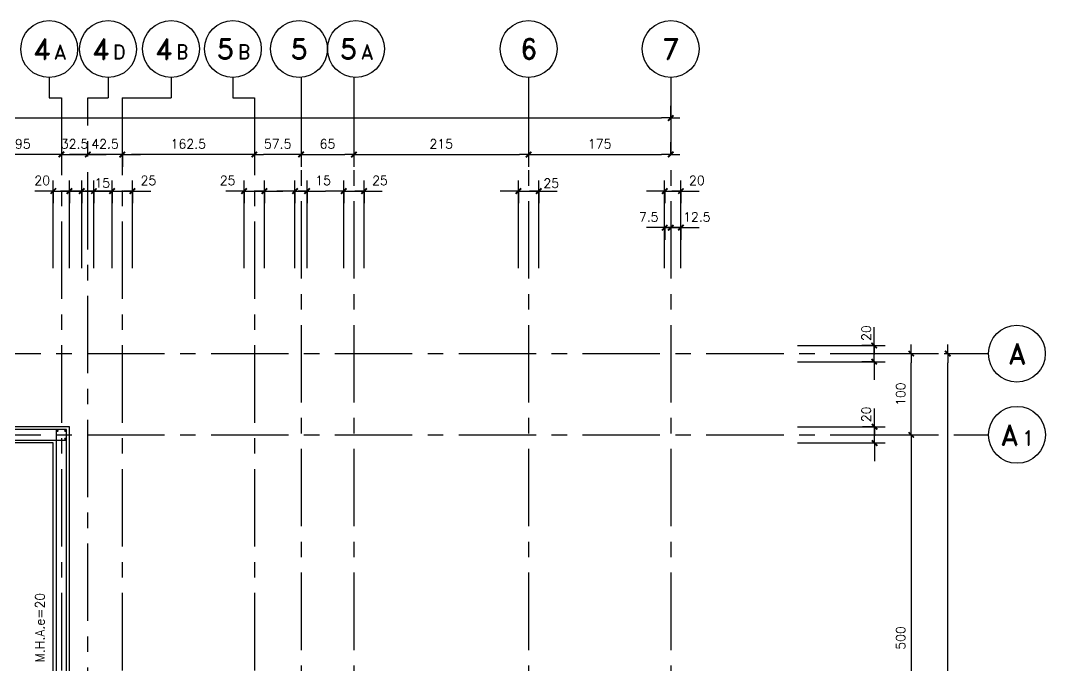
# Model space of a CAD drawing. Header units: millimetres. Extents: x -656862 to -653478, y 91928 to 96737.
# Drawn here: x -654740 to -653478, y 95944 to 96737 of the extents above; entities that cross this region are included whole.
import ezdxf
from ezdxf.enums import TextEntityAlignment as Align

# ---------------------------------------------------------------- set-up
doc = ezdxf.new("R2010")
doc.units = ezdxf.units.MM
doc.header["$LTSCALE"] = 30
doc.linetypes.add('CENTER', pattern=[50.8, 31.75, -6.35, 6.35, -6.35])
for name, color, linetype in [('A-LINEA 015', 6, 'Continuous'), ('COTAS', 5, 'Continuous'), ('Cotas2', 1, 'Continuous'), ('EJES', 1, 'CENTER'), ('MALLA', 1, 'Continuous'), ('MUROS', 5, 'Continuous'), ('TEXTOS1', 9, 'Continuous')]:
    doc.layers.add(name, color=color, linetype=linetype)
doc.styles.add('ROMAND', font='romand')
doc.styles.add('ROMANS', font='romans')
doc.dimstyles.new('ING-50', dxfattribs={"dimscale": 5, "dimtxt": 2.25, "dimasz": 2.25, "dimexe": 3, "dimexo": 0, "dimgap": 1.5, "dimtad": 1, "dimdec": 1, "dimzin": 12, "dimdsep": 46, "dimtxsty": 'ROMANS', "dimblk1": 'TICK1', "dimblk2": 'TICK1', "dimsah": 1, "dimcen": 0.09, "dimclrd": 2, "dimclre": 1, "dimclrt": 3, "dimadec": 1, "dimazin": 3, "dimtfac": 1, "dimtdec": 1, "dimtix": 1, "dimtmove": 2, "dimatfit": 3, "dimfxl": 3, "dimtolj": 1, "dimtzin": 12, "dimarcsym": 0})

# ---------------------------------------------------------------- blocks, each defined once
blk = doc.blocks.new('EJE-1')
at = {"color": 3, "linetype": 'Continuous'}
blk.add_circle((0, 0), 35, dxfattribs=at)
at = {"color": 5, "linetype": 'Continuous', "style": 'ROMAND'}
blk.add_attdef('0', text='', height=25, dxfattribs=at).set_placement((0.2, 0), align=Align.MIDDLE)
blk = doc.blocks.new('eje-3')
at = {"color": 3, "linetype": 'Continuous'}
blk.add_circle((0, 0), 35, dxfattribs=at)
at = {"color": 5, "linetype": 'Continuous', "style": 'ROMAND'}
for height, p in [(25, (-9.2, 0)), (18, (13.7, -3.6))]:
    blk.add_attdef('0', text='', height=height, dxfattribs=at).set_placement(p, align=Align.MIDDLE)
blk = doc.blocks.new('TICK1')
at = {"color": 2}
for points in [[(0, 0), (-1, 0)], [(0, 0), (1, 0)]]:
    blk.add_lwpolyline(points, dxfattribs=at)
at = {"color": 2, "const_width": 0.2}
blk.add_lwpolyline([(-0.3, -0.3), (0.3, 0.3)], dxfattribs=at)
blk = doc.blocks.new('*D6')
at = {"layer": 'COTAS', "color": 2, "lineweight": -2}
for p, q in [((-654711, 96527.5), (-654722.2, 96527.5)), ((-654699.7, 96527.5), (-654679.7, 96527.5)), ((-654668.5, 96527.5), (-654657.2, 96527.5))]:
    blk.add_line(p, q, dxfattribs=at)
at = {"layer": 'COTAS', "color": 1, "lineweight": -2}
for p, q in [((-654699.7, 96527.5), (-654699.7, 96512.5)), ((-654679.7, 96527.5), (-654679.7, 96512.5))]:
    blk.add_line(p, q, dxfattribs=at)
at = {"layer": 'Defpoints', "color": 0}
for p in [(-654699.7, 96527.5), (-654679.7, 96527.5), (-654679.7, 96527.5)]:
    blk.add_point(p, dxfattribs=at)
at = {"layer": 'COTAS', "color": 2, "lineweight": -2, "xscale": 11.25, "yscale": 11.25, "zscale": 11.25}
blk.add_blockref('TICK1', (-654699.7, 96527.5), dxfattribs=at)
at = {"layer": 'COTAS', "color": 2, "lineweight": -2, "xscale": 11.25, "yscale": 11.25, "zscale": 11.25, "rotation": 180}
blk.add_blockref('TICK1', (-654679.7, 96527.5), dxfattribs=at)
at = {"layer": 'COTAS', "color": 3, "insert": (-654713.3, 96540.6), "char_height": 11.25, "attachment_point": 5, "style": 'ROMANS'}
blk.add_mtext('\\A1;20', dxfattribs=at)
blk = doc.blocks.new('*D7')
at = {"layer": 'COTAS', "color": 2, "lineweight": -2}
for p, q in [((-654638.5, 96527.5), (-654649.7, 96527.5)), ((-654627.2, 96527.5), (-654602.2, 96527.5)), ((-654591, 96527.5), (-654579.7, 96527.5))]:
    blk.add_line(p, q, dxfattribs=at)
at = {"layer": 'COTAS', "color": 1, "lineweight": -2}
for p, q in [((-654627.2, 96527.5), (-654627.2, 96512.5)), ((-654602.2, 96527.5), (-654602.2, 96512.5))]:
    blk.add_line(p, q, dxfattribs=at)
at = {"layer": 'Defpoints', "color": 0}
for p in [(-654627.2, 96527.5), (-654602.2, 96527.5), (-654602.2, 96527.5)]:
    blk.add_point(p, dxfattribs=at)
at = {"layer": 'COTAS', "color": 2, "lineweight": -2, "xscale": 11.25, "yscale": 11.25, "zscale": 11.25}
blk.add_blockref('TICK1', (-654627.2, 96527.5), dxfattribs=at)
at = {"layer": 'COTAS', "color": 2, "lineweight": -2, "xscale": 11.25, "yscale": 11.25, "zscale": 11.25, "rotation": 180}
blk.add_blockref('TICK1', (-654602.2, 96527.5), dxfattribs=at)
at = {"layer": 'COTAS', "color": 3, "insert": (-654582.6, 96540.6), "char_height": 11.25, "attachment_point": 5, "style": 'ROMANS'}
blk.add_mtext('\\A1;25', dxfattribs=at)
blk = doc.blocks.new('*D8')
at = {"layer": 'COTAS', "color": 2, "lineweight": -2}
for p, q in [((-654413.5, 96527.5), (-654424.7, 96527.5)), ((-654402.2, 96527.5), (-654387.2, 96527.5)), ((-654376, 96527.5), (-654364.7, 96527.5))]:
    blk.add_line(p, q, dxfattribs=at)
at = {"layer": 'COTAS', "color": 1, "lineweight": -2}
for p, q in [((-654402.2, 96527.5), (-654402.2, 96512.5)), ((-654387.2, 96527.5), (-654387.2, 96512.5))]:
    blk.add_line(p, q, dxfattribs=at)
at = {"layer": 'Defpoints', "color": 0}
for p in [(-654402.2, 96527.5), (-654387.2, 96527.5), (-654387.2, 96527.5)]:
    blk.add_point(p, dxfattribs=at)
at = {"layer": 'COTAS', "color": 2, "lineweight": -2, "xscale": 11.25, "yscale": 11.25, "zscale": 11.25}
blk.add_blockref('TICK1', (-654402.2, 96527.5), dxfattribs=at)
at = {"layer": 'COTAS', "color": 2, "lineweight": -2, "xscale": 11.25, "yscale": 11.25, "zscale": 11.25, "rotation": 180}
blk.add_blockref('TICK1', (-654387.2, 96527.5), dxfattribs=at)
at = {"layer": 'COTAS', "color": 3, "insert": (-654367.6, 96540.6), "char_height": 11.25, "attachment_point": 5, "style": 'ROMANS'}
blk.add_mtext('\\A1;15', dxfattribs=at)
blk = doc.blocks.new('*D9')
at = {"layer": 'COTAS', "color": 2, "lineweight": -2}
for p, q in [((-654353.5, 96527.5), (-654364.7, 96527.5)), ((-654342.2, 96527.5), (-654317.2, 96527.5)), ((-654306, 96527.5), (-654294.7, 96527.5))]:
    blk.add_line(p, q, dxfattribs=at)
at = {"layer": 'COTAS', "color": 1, "lineweight": -2}
for p, q in [((-654342.2, 96527.5), (-654342.2, 96512.5)), ((-654317.2, 96527.5), (-654317.2, 96512.5))]:
    blk.add_line(p, q, dxfattribs=at)
at = {"layer": 'Defpoints', "color": 0}
for p in [(-654342.2, 96527.5), (-654317.2, 96527.5), (-654317.2, 96527.5)]:
    blk.add_point(p, dxfattribs=at)
at = {"layer": 'COTAS', "color": 2, "lineweight": -2, "xscale": 11.25, "yscale": 11.25, "zscale": 11.25}
blk.add_blockref('TICK1', (-654342.2, 96527.5), dxfattribs=at)
at = {"layer": 'COTAS', "color": 2, "lineweight": -2, "xscale": 11.25, "yscale": 11.25, "zscale": 11.25, "rotation": 180}
blk.add_blockref('TICK1', (-654317.2, 96527.5), dxfattribs=at)
at = {"layer": 'COTAS', "color": 3, "insert": (-654297.6, 96540.6), "char_height": 11.25, "attachment_point": 5, "style": 'ROMANS'}
blk.add_mtext('\\A1;25', dxfattribs=at)
blk = doc.blocks.new('*D10')
at = {"layer": 'COTAS', "color": 2, "lineweight": -2}
for p, q in [((-653958.5, 96527.5), (-653969.7, 96527.5)), ((-653947.2, 96527.5), (-653927.2, 96527.5)), ((-653916, 96527.5), (-653904.7, 96527.5))]:
    blk.add_line(p, q, dxfattribs=at)
at = {"layer": 'COTAS', "color": 1, "lineweight": -2}
for p, q in [((-653947.2, 96527.5), (-653947.2, 96512.5)), ((-653927.2, 96527.5), (-653927.2, 96512.5))]:
    blk.add_line(p, q, dxfattribs=at)
at = {"layer": 'Defpoints', "color": 0}
for p in [(-653947.2, 96527.5), (-653927.2, 96527.5), (-653927.2, 96527.5)]:
    blk.add_point(p, dxfattribs=at)
at = {"layer": 'COTAS', "color": 2, "lineweight": -2, "xscale": 11.25, "yscale": 11.25, "zscale": 11.25}
blk.add_blockref('TICK1', (-653947.2, 96527.5), dxfattribs=at)
at = {"layer": 'COTAS', "color": 2, "lineweight": -2, "xscale": 11.25, "yscale": 11.25, "zscale": 11.25, "rotation": 180}
blk.add_blockref('TICK1', (-653927.2, 96527.5), dxfattribs=at)
at = {"layer": 'COTAS', "color": 3, "insert": (-653907.6, 96540.6), "char_height": 11.25, "attachment_point": 5, "style": 'ROMANS'}
blk.add_mtext('\\A1;20', dxfattribs=at)
blk = doc.blocks.new('*D14')
at = {"layer": 'COTAS', "color": 1, "lineweight": -2}
for p, q in [((-654784.7, 96572.5), (-654784.7, 96587.5)), ((-654689.7, 96572.5), (-654689.7, 96557.5))]:
    blk.add_line(p, q, dxfattribs=at)
at = {"layer": 'COTAS', "color": 2, "lineweight": -2}
blk.add_line((-654701, 96572.5), (-654773.5, 96572.5), dxfattribs=at)
at = {"layer": 'Defpoints', "color": 0}
for p in [(-654784.7, 96572.5), (-654784.7, 96572.5), (-654689.7, 96572.5)]:
    blk.add_point(p, dxfattribs=at)
at = {"layer": 'COTAS', "color": 2, "lineweight": -2, "xscale": 11.25, "yscale": 11.25, "zscale": 11.25, "rotation": 180}
blk.add_blockref('TICK1', (-654784.7, 96572.5), dxfattribs=at)
at = {"layer": 'COTAS', "color": 2, "lineweight": -2, "xscale": 11.25, "yscale": 11.25, "zscale": 11.25}
blk.add_blockref('TICK1', (-654689.7, 96572.5), dxfattribs=at)
at = {"layer": 'COTAS', "color": 3, "insert": (-654737.2, 96585.6), "char_height": 11.25, "attachment_point": 5, "style": 'ROMANS'}
blk.add_mtext('\\A1;95', dxfattribs=at)
blk = doc.blocks.new('*D15')
at = {"layer": 'COTAS', "color": 1, "lineweight": -2}
for p, q in [((-654657.2, 96572.5), (-654657.2, 96587.5)), ((-654689.7, 96572.5), (-654689.7, 96557.5))]:
    blk.add_line(p, q, dxfattribs=at)
at = {"layer": 'COTAS', "color": 2, "lineweight": -2}
for p, q in [((-654701, 96572.5), (-654712.2, 96572.5)), ((-654689.7, 96572.5), (-654657.2, 96572.5)), ((-654646, 96572.5), (-654634.7, 96572.5))]:
    blk.add_line(p, q, dxfattribs=at)
at = {"layer": 'Defpoints', "color": 0}
for p in [(-654689.7, 96572.5), (-654657.2, 96572.5), (-654657.2, 96572.5)]:
    blk.add_point(p, dxfattribs=at)
at = {"layer": 'COTAS', "color": 2, "lineweight": -2, "xscale": 11.25, "yscale": 11.25, "zscale": 11.25}
blk.add_blockref('TICK1', (-654689.7, 96572.5), dxfattribs=at)
at = {"layer": 'COTAS', "color": 2, "lineweight": -2, "xscale": 11.25, "yscale": 11.25, "zscale": 11.25, "rotation": 180}
blk.add_blockref('TICK1', (-654657.2, 96572.5), dxfattribs=at)
at = {"layer": 'COTAS', "color": 3, "insert": (-654673.5, 96585.6), "char_height": 11.25, "attachment_point": 5, "style": 'ROMANS'}
blk.add_mtext('\\A1;32.5', dxfattribs=at)
blk = doc.blocks.new('*D16')
at = {"layer": 'COTAS', "color": 1, "lineweight": -2}
for p, q in [((-654452.2, 96572.5), (-654452.2, 96557.5)), ((-654394.7, 96572.5), (-654394.7, 96557.5))]:
    blk.add_line(p, q, dxfattribs=at)
at = {"layer": 'COTAS', "color": 2, "lineweight": -2}
blk.add_line((-654406, 96572.5), (-654441, 96572.5), dxfattribs=at)
at = {"layer": 'Defpoints', "color": 0}
for p in [(-654452.2, 96572.5), (-654452.2, 96572.5), (-654394.7, 96572.5)]:
    blk.add_point(p, dxfattribs=at)
at = {"layer": 'COTAS', "color": 2, "lineweight": -2, "xscale": 11.25, "yscale": 11.25, "zscale": 11.25, "rotation": 180}
blk.add_blockref('TICK1', (-654452.2, 96572.5), dxfattribs=at)
at = {"layer": 'COTAS', "color": 2, "lineweight": -2, "xscale": 11.25, "yscale": 11.25, "zscale": 11.25}
blk.add_blockref('TICK1', (-654394.7, 96572.5), dxfattribs=at)
at = {"layer": 'COTAS', "color": 3, "insert": (-654423.5, 96585.6), "char_height": 11.25, "attachment_point": 5, "style": 'ROMANS'}
blk.add_mtext('\\A1;57.5', dxfattribs=at)
blk = doc.blocks.new('*D17')
at = {"layer": 'COTAS', "color": 1, "lineweight": -2}
for p, q in [((-654394.7, 96572.5), (-654394.7, 96557.5)), ((-654329.7, 96572.5), (-654329.7, 96557.5))]:
    blk.add_line(p, q, dxfattribs=at)
at = {"layer": 'COTAS', "color": 2, "lineweight": -2}
blk.add_line((-654383.5, 96572.5), (-654341, 96572.5), dxfattribs=at)
at = {"layer": 'Defpoints', "color": 0}
for p in [(-654394.7, 96572.5), (-654329.7, 96572.5), (-654329.7, 96572.5)]:
    blk.add_point(p, dxfattribs=at)
at = {"layer": 'COTAS', "color": 2, "lineweight": -2, "xscale": 11.25, "yscale": 11.25, "zscale": 11.25, "rotation": 180}
blk.add_blockref('TICK1', (-654394.7, 96572.5), dxfattribs=at)
at = {"layer": 'COTAS', "color": 2, "lineweight": -2, "xscale": 11.25, "yscale": 11.25, "zscale": 11.25}
blk.add_blockref('TICK1', (-654329.7, 96572.5), dxfattribs=at)
at = {"layer": 'COTAS', "color": 3, "insert": (-654362.2, 96585.6), "char_height": 11.25, "attachment_point": 5, "style": 'ROMANS'}
blk.add_mtext('\\A1;65', dxfattribs=at)
blk = doc.blocks.new('*D18')
at = {"layer": 'COTAS', "color": 1, "lineweight": -2}
for p, q in [((-653939.7, 96572.5), (-653939.7, 96587.5)), ((-654114.7, 96572.5), (-654114.7, 96557.5))]:
    blk.add_line(p, q, dxfattribs=at)
at = {"layer": 'COTAS', "color": 2, "lineweight": -2}
blk.add_line((-654103.5, 96572.5), (-653951, 96572.5), dxfattribs=at)
at = {"layer": 'Defpoints', "color": 0}
for p in [(-654114.7, 96572.5), (-653939.7, 96572.5), (-653939.7, 96572.5)]:
    blk.add_point(p, dxfattribs=at)
at = {"layer": 'COTAS', "color": 2, "lineweight": -2, "xscale": 11.25, "yscale": 11.25, "zscale": 11.25, "rotation": 180}
blk.add_blockref('TICK1', (-654114.7, 96572.5), dxfattribs=at)
at = {"layer": 'COTAS', "color": 2, "lineweight": -2, "xscale": 11.25, "yscale": 11.25, "zscale": 11.25}
blk.add_blockref('TICK1', (-653939.7, 96572.5), dxfattribs=at)
at = {"layer": 'COTAS', "color": 3, "insert": (-654027.2, 96585.6), "char_height": 11.25, "attachment_point": 5, "style": 'ROMANS'}
blk.add_mtext('\\A1;175', dxfattribs=at)
blk = doc.blocks.new('*D20')
at = {"layer": 'COTAS', "color": 1, "lineweight": -2}
for p, q in [((-653939.7, 96617.5), (-653939.7, 96632.5)), ((-656199.7, 96617.5), (-656199.7, 96602.5))]:
    blk.add_line(p, q, dxfattribs=at)
at = {"layer": 'COTAS', "color": 2, "lineweight": -2}
blk.add_line((-656188.5, 96617.5), (-653951, 96617.5), dxfattribs=at)
at = {"layer": 'Defpoints', "color": 0}
for p in [(-656199.7, 96617.5), (-653939.7, 96617.5), (-653939.7, 96617.5)]:
    blk.add_point(p, dxfattribs=at)
at = {"layer": 'COTAS', "color": 2, "lineweight": -2, "xscale": 11.25, "yscale": 11.25, "zscale": 11.25, "rotation": 180}
blk.add_blockref('TICK1', (-656199.7, 96617.5), dxfattribs=at)
at = {"layer": 'COTAS', "color": 2, "lineweight": -2, "xscale": 11.25, "yscale": 11.25, "zscale": 11.25}
blk.add_blockref('TICK1', (-653939.7, 96617.5), dxfattribs=at)
at = {"layer": 'COTAS', "color": 3, "insert": (-655069.7, 96630.6), "char_height": 11.25, "attachment_point": 5, "style": 'ROMANS'}
blk.add_mtext('\\A1;2260', dxfattribs=at)
blk = doc.blocks.new('*D22')
at = {"layer": 'COTAS', "color": 2, "lineweight": -2}
for p, q in [((-653688.9, 96248.7), (-653688.9, 96259.9)), ((-653688.9, 96217.4), (-653688.9, 96237.4)), ((-653688.9, 96206.2), (-653688.9, 96194.9))]:
    blk.add_line(p, q, dxfattribs=at)
at = {"layer": 'COTAS', "color": 1, "lineweight": -2}
for p, q in [((-653688.7, 96237.4), (-653703.9, 96237.4)), ((-653688.9, 96217.4), (-653703.9, 96217.4))]:
    blk.add_line(p, q, dxfattribs=at)
at = {"layer": 'Defpoints', "color": 0}
for p in [(-653688.9, 96237.4), (-653688.7, 96237.4), (-653688.9, 96217.4)]:
    blk.add_point(p, dxfattribs=at)
at = {"layer": 'COTAS', "color": 2, "lineweight": -2, "xscale": 11.25, "yscale": 11.25, "zscale": 11.25}
for p, rotation in [((-653688.9, 96237.4), 270), ((-653688.9, 96217.4), 90)]:
    blk.add_blockref('TICK1', p, dxfattribs=dict(at, rotation=rotation))
at = {"layer": 'COTAS', "color": 3, "insert": (-653699.2, 96252.7), "char_height": 11.25, "attachment_point": 5, "rotation": 90, "style": 'ROMANS'}
blk.add_mtext('\\A1;20', dxfattribs=at)
blk = doc.blocks.new('*D23')
at = {"layer": 'COTAS', "color": 2, "lineweight": -2}
for p, q in [((-653689.4, 96348.7), (-653689.4, 96360)), ((-653689.4, 96317.5), (-653689.4, 96337.5)), ((-653689.4, 96306.2), (-653689.4, 96295))]:
    blk.add_line(p, q, dxfattribs=at)
at = {"layer": 'COTAS', "color": 1, "lineweight": -2}
for p, q in [((-653688.7, 96337.5), (-653704.4, 96337.5)), ((-653689.4, 96317.5), (-653704.4, 96317.5))]:
    blk.add_line(p, q, dxfattribs=at)
at = {"layer": 'Defpoints', "color": 0}
for p in [(-653689.4, 96337.5), (-653688.7, 96337.5), (-653689.4, 96317.5)]:
    blk.add_point(p, dxfattribs=at)
at = {"layer": 'COTAS', "color": 2, "lineweight": -2, "xscale": 11.25, "yscale": 11.25, "zscale": 11.25}
for p, rotation in [((-653689.4, 96337.5), 270), ((-653689.4, 96317.5), 90)]:
    blk.add_blockref('TICK1', p, dxfattribs=dict(at, rotation=rotation))
at = {"layer": 'COTAS', "color": 3, "insert": (-653699.2, 96352.7), "char_height": 11.25, "attachment_point": 5, "rotation": 90, "style": 'ROMANS'}
blk.add_mtext('\\A1;20', dxfattribs=at)
blk = doc.blocks.new('*D24')
at = {"layer": 'COTAS', "color": 1, "lineweight": -2}
for p, q in [((-653648.2, 96327.5), (-653628.7, 96327.5)), ((-653648.2, 96227.4), (-653628.7, 96227.4))]:
    blk.add_line(p, q, dxfattribs=at)
at = {"layer": 'COTAS', "color": 2, "lineweight": -2}
blk.add_line((-653643.7, 96238.7), (-653643.7, 96316.2), dxfattribs=at)
at = {"layer": 'Defpoints', "color": 0}
for p in [(-653648.2, 96327.5), (-653643.7, 96327.5), (-653648.2, 96227.4)]:
    blk.add_point(p, dxfattribs=at)
at = {"layer": 'COTAS', "color": 2, "lineweight": -2, "xscale": 11.25, "yscale": 11.25, "zscale": 11.25}
for p, rotation in [((-653643.7, 96327.5), 90), ((-653643.7, 96227.4), 270)]:
    blk.add_blockref('TICK1', p, dxfattribs=dict(at, rotation=rotation))
at = {"layer": 'COTAS', "color": 3, "insert": (-653656.8, 96277.5), "char_height": 11.25, "attachment_point": 5, "rotation": 90, "style": 'ROMANS'}
blk.add_mtext('\\A1;100', dxfattribs=at)
blk = doc.blocks.new('*D25')
at = {"layer": 'COTAS', "color": 1, "lineweight": -2}
for p, q in [((-653648.2, 96227.4), (-653628.7, 96227.4)), ((-653648.2, 95727.5), (-653628.7, 95727.5))]:
    blk.add_line(p, q, dxfattribs=at)
at = {"layer": 'COTAS', "color": 2, "lineweight": -2}
blk.add_line((-653643.7, 96216.2), (-653643.7, 95738.7), dxfattribs=at)
at = {"layer": 'Defpoints', "color": 0}
for p in [(-653648.2, 96227.4), (-653648.2, 95727.5), (-653643.7, 95727.5)]:
    blk.add_point(p, dxfattribs=at)
at = {"layer": 'COTAS', "color": 2, "lineweight": -2, "xscale": 11.25, "yscale": 11.25, "zscale": 11.25}
for p, rotation in [((-653643.7, 96227.4), 90), ((-653643.7, 95727.5), 270)]:
    blk.add_blockref('TICK1', p, dxfattribs=dict(at, rotation=rotation))
at = {"layer": 'COTAS', "color": 3, "insert": (-653656.8, 95977.5), "char_height": 11.25, "attachment_point": 5, "rotation": 90, "style": 'ROMANS'}
blk.add_mtext('\\A1;500', dxfattribs=at)
blk = doc.blocks.new('*D34')
at = {"layer": 'COTAS', "color": 1, "lineweight": -2}
for p, q in [((-653603.2, 96327.5), (-653583.7, 96327.5)), ((-653603.2, 93347.5), (-653583.7, 93347.5))]:
    blk.add_line(p, q, dxfattribs=at)
at = {"layer": 'COTAS', "color": 2, "lineweight": -2}
blk.add_line((-653598.7, 93358.7), (-653598.7, 96316.2), dxfattribs=at)
at = {"layer": 'Defpoints', "color": 0}
for p in [(-653603.2, 96327.5), (-653598.7, 96327.5), (-653603.2, 93347.5)]:
    blk.add_point(p, dxfattribs=at)
at = {"layer": 'COTAS', "color": 2, "lineweight": -2, "xscale": 11.25, "yscale": 11.25, "zscale": 11.25}
for p, rotation in [((-653598.7, 96327.5), 90), ((-653598.7, 93347.5), 270)]:
    blk.add_blockref('TICK1', p, dxfattribs=dict(at, rotation=rotation))
at = {"layer": 'COTAS', "color": 3, "insert": (-653611.8, 94837.5), "char_height": 11.25, "attachment_point": 5, "rotation": 90, "style": 'ROMANS'}
blk.add_mtext('\\A1;2980', dxfattribs=at)
blk = doc.blocks.new('*D128')
at = {"layer": 'COTAS', "color": 1, "lineweight": -2}
for p, q in [((-654329.7, 96572.5), (-654329.7, 96557.5)), ((-654114.7, 96572.5), (-654114.7, 96557.5))]:
    blk.add_line(p, q, dxfattribs=at)
at = {"layer": 'COTAS', "color": 2, "lineweight": -2}
blk.add_line((-654318.5, 96572.5), (-654126, 96572.5), dxfattribs=at)
at = {"layer": 'Defpoints', "color": 0}
for p in [(-654329.7, 96572.5), (-654114.7, 96572.5), (-654114.7, 96572.5)]:
    blk.add_point(p, dxfattribs=at)
at = {"layer": 'COTAS', "color": 2, "lineweight": -2, "xscale": 11.25, "yscale": 11.25, "zscale": 11.25, "rotation": 180}
blk.add_blockref('TICK1', (-654329.7, 96572.5), dxfattribs=at)
at = {"layer": 'COTAS', "color": 2, "lineweight": -2, "xscale": 11.25, "yscale": 11.25, "zscale": 11.25}
blk.add_blockref('TICK1', (-654114.7, 96572.5), dxfattribs=at)
at = {"layer": 'COTAS', "color": 3, "insert": (-654222.2, 96585.6), "char_height": 11.25, "attachment_point": 5, "style": 'ROMANS'}
blk.add_mtext('\\A1;215', dxfattribs=at)
blk = doc.blocks.new('*D129')
at = {"layer": 'COTAS', "color": 2, "lineweight": -2}
for p, q in [((-654138.5, 96527.5), (-654149.7, 96527.5)), ((-654127.2, 96527.5), (-654102.2, 96527.5)), ((-654091, 96527.5), (-654079.7, 96527.5))]:
    blk.add_line(p, q, dxfattribs=at)
at = {"layer": 'COTAS', "color": 1, "lineweight": -2}
for p, q in [((-654127.2, 96527.5), (-654127.2, 96512.5)), ((-654102.2, 96527.5), (-654102.2, 96512.5))]:
    blk.add_line(p, q, dxfattribs=at)
at = {"layer": 'Defpoints', "color": 0}
for p in [(-654127.2, 96527.5), (-654102.2, 96527.5), (-654102.2, 96527.5)]:
    blk.add_point(p, dxfattribs=at)
at = {"layer": 'COTAS', "color": 2, "lineweight": -2, "xscale": 11.25, "yscale": 11.25, "zscale": 11.25}
blk.add_blockref('TICK1', (-654127.2, 96527.5), dxfattribs=at)
at = {"layer": 'COTAS', "color": 2, "lineweight": -2, "xscale": 11.25, "yscale": 11.25, "zscale": 11.25, "rotation": 180}
blk.add_blockref('TICK1', (-654102.2, 96527.5), dxfattribs=at)
at = {"layer": 'COTAS', "color": 3, "insert": (-654086.8, 96537.2), "char_height": 11.25, "attachment_point": 5, "style": 'ROMANS'}
blk.add_mtext('\\A1;25', dxfattribs=at)
blk = doc.blocks.new('*D132')
at = {"layer": 'COTAS', "color": 2, "lineweight": -2}
for p, q in [((-654476, 96527.5), (-654487.2, 96527.5)), ((-654464.7, 96527.5), (-654439.7, 96527.5)), ((-654428.5, 96527.5), (-654417.2, 96527.5))]:
    blk.add_line(p, q, dxfattribs=at)
at = {"layer": 'COTAS', "color": 1, "lineweight": -2}
for p, q in [((-654464.7, 96527.5), (-654464.7, 96512.5)), ((-654439.7, 96527.5), (-654439.7, 96512.5))]:
    blk.add_line(p, q, dxfattribs=at)
at = {"layer": 'Defpoints', "color": 0}
for p in [(-654464.7, 96527.5), (-654439.7, 96527.5), (-654439.7, 96527.5)]:
    blk.add_point(p, dxfattribs=at)
at = {"layer": 'COTAS', "color": 2, "lineweight": -2, "xscale": 11.25, "yscale": 11.25, "zscale": 11.25}
blk.add_blockref('TICK1', (-654464.7, 96527.5), dxfattribs=at)
at = {"layer": 'COTAS', "color": 2, "lineweight": -2, "xscale": 11.25, "yscale": 11.25, "zscale": 11.25, "rotation": 180}
blk.add_blockref('TICK1', (-654439.7, 96527.5), dxfattribs=at)
at = {"layer": 'COTAS', "color": 3, "insert": (-654485.1, 96540.6), "char_height": 11.25, "attachment_point": 5, "style": 'ROMANS'}
blk.add_mtext('\\A1;25', dxfattribs=at)
blk = doc.blocks.new('*D133')
at = {"layer": 'COTAS', "color": 1, "lineweight": -2}
for p, q in [((-654614.7, 96572.5), (-654614.7, 96557.5)), ((-654452.2, 96572.5), (-654452.2, 96557.5))]:
    blk.add_line(p, q, dxfattribs=at)
at = {"layer": 'COTAS', "color": 2, "lineweight": -2}
blk.add_line((-654463.5, 96572.5), (-654603.5, 96572.5), dxfattribs=at)
at = {"layer": 'Defpoints', "color": 0}
for p in [(-654614.7, 96572.5), (-654614.7, 96572.5), (-654452.2, 96572.5)]:
    blk.add_point(p, dxfattribs=at)
at = {"layer": 'COTAS', "color": 2, "lineweight": -2, "xscale": 11.25, "yscale": 11.25, "zscale": 11.25, "rotation": 180}
blk.add_blockref('TICK1', (-654614.7, 96572.5), dxfattribs=at)
at = {"layer": 'COTAS', "color": 2, "lineweight": -2, "xscale": 11.25, "yscale": 11.25, "zscale": 11.25}
blk.add_blockref('TICK1', (-654452.2, 96572.5), dxfattribs=at)
at = {"layer": 'COTAS', "color": 3, "insert": (-654533.5, 96585.6), "char_height": 11.25, "attachment_point": 5, "style": 'ROMANS'}
blk.add_mtext('\\A1;162.5', dxfattribs=at)
blk = doc.blocks.new('*D168')
at = {"layer": 'COTAS', "color": 1, "lineweight": -2}
for p, q in [((-654657.2, 96572.5), (-654657.2, 96587.5)), ((-654614.7, 96572.5), (-654614.7, 96557.5))]:
    blk.add_line(p, q, dxfattribs=at)
at = {"layer": 'COTAS', "color": 2, "lineweight": -2}
for p, q in [((-654668.5, 96572.5), (-654679.7, 96572.5)), ((-654614.7, 96572.5), (-654657.2, 96572.5)), ((-654603.5, 96572.5), (-654592.2, 96572.5))]:
    blk.add_line(p, q, dxfattribs=at)
at = {"layer": 'Defpoints', "color": 0}
for p in [(-654657.2, 96572.5), (-654657.2, 96572.5), (-654614.7, 96572.5)]:
    blk.add_point(p, dxfattribs=at)
at = {"layer": 'COTAS', "color": 2, "lineweight": -2, "xscale": 11.25, "yscale": 11.25, "zscale": 11.25}
blk.add_blockref('TICK1', (-654657.2, 96572.5), dxfattribs=at)
at = {"layer": 'COTAS', "color": 2, "lineweight": -2, "xscale": 11.25, "yscale": 11.25, "zscale": 11.25, "rotation": 180}
blk.add_blockref('TICK1', (-654614.7, 96572.5), dxfattribs=at)
at = {"layer": 'COTAS', "color": 3, "insert": (-654636, 96585.6), "char_height": 11.25, "attachment_point": 5, "style": 'ROMANS'}
blk.add_mtext('\\A1;42.5', dxfattribs=at)
blk = doc.blocks.new('*D169')
at = {"layer": 'COTAS', "color": 2, "lineweight": -2}
for p, q in [((-654676, 96527.5), (-654687.2, 96527.5)), ((-654664.7, 96527.5), (-654649.7, 96527.5)), ((-654638.5, 96527.5), (-654627.2, 96527.5))]:
    blk.add_line(p, q, dxfattribs=at)
at = {"layer": 'COTAS', "color": 1, "lineweight": -2}
for p, q in [((-654664.7, 96527.5), (-654664.7, 96512.5)), ((-654649.7, 96527.5), (-654649.7, 96512.5))]:
    blk.add_line(p, q, dxfattribs=at)
at = {"layer": 'Defpoints', "color": 0}
for p in [(-654664.7, 96527.5), (-654649.7, 96527.5), (-654649.7, 96527.5)]:
    blk.add_point(p, dxfattribs=at)
at = {"layer": 'COTAS', "color": 2, "lineweight": -2, "xscale": 11.25, "yscale": 11.25, "zscale": 11.25}
blk.add_blockref('TICK1', (-654664.7, 96527.5), dxfattribs=at)
at = {"layer": 'COTAS', "color": 2, "lineweight": -2, "xscale": 11.25, "yscale": 11.25, "zscale": 11.25, "rotation": 180}
blk.add_blockref('TICK1', (-654649.7, 96527.5), dxfattribs=at)
at = {"layer": 'COTAS', "color": 3, "insert": (-654639.3, 96537.4), "char_height": 11.25, "attachment_point": 5, "style": 'ROMANS'}
blk.add_mtext('\\A1;15', dxfattribs=at)
blk = doc.blocks.new('*D232')
at = {"layer": 'COTAS', "color": 2, "lineweight": -2}
for p, q in [((-653951, 96482.5), (-653962.2, 96482.5)), ((-653939.7, 96482.5), (-653927.2, 96482.5)), ((-653916, 96482.5), (-653904.7, 96482.5))]:
    blk.add_line(p, q, dxfattribs=at)
at = {"layer": 'COTAS', "color": 1, "lineweight": -2}
for p, q in [((-653939.7, 96482.5), (-653939.7, 96467.5)), ((-653927.2, 96482.5), (-653927.2, 96467.5))]:
    blk.add_line(p, q, dxfattribs=at)
at = {"layer": 'Defpoints', "color": 0}
for p in [(-653939.7, 96482.5), (-653927.2, 96482.5), (-653927.2, 96482.5)]:
    blk.add_point(p, dxfattribs=at)
at = {"layer": 'COTAS', "color": 2, "lineweight": -2, "xscale": 11.25, "yscale": 11.25, "zscale": 11.25}
blk.add_blockref('TICK1', (-653939.7, 96482.5), dxfattribs=at)
at = {"layer": 'COTAS', "color": 2, "lineweight": -2, "xscale": 11.25, "yscale": 11.25, "zscale": 11.25, "rotation": 180}
blk.add_blockref('TICK1', (-653927.2, 96482.5), dxfattribs=at)
at = {"layer": 'COTAS', "color": 3, "insert": (-653907.6, 96495.6), "char_height": 11.25, "attachment_point": 5, "style": 'ROMANS'}
blk.add_mtext('\\A1;12.5', dxfattribs=at)
blk = doc.blocks.new('*D233')
at = {"layer": 'COTAS', "color": 2, "lineweight": -2}
for p, q in [((-653958.5, 96482.5), (-653969.7, 96482.5)), ((-653939.7, 96482.5), (-653947.2, 96482.5)), ((-653928.5, 96482.5), (-653917.2, 96482.5))]:
    blk.add_line(p, q, dxfattribs=at)
at = {"layer": 'COTAS', "color": 1, "lineweight": -2}
for p, q in [((-653947.2, 96482.5), (-653947.2, 96467.5)), ((-653939.7, 96482.5), (-653939.7, 96467.5))]:
    blk.add_line(p, q, dxfattribs=at)
at = {"layer": 'Defpoints', "color": 0}
for p in [(-653947.2, 96482.5), (-653947.2, 96482.5), (-653939.7, 96482.5)]:
    blk.add_point(p, dxfattribs=at)
at = {"layer": 'COTAS', "color": 2, "lineweight": -2, "xscale": 11.25, "yscale": 11.25, "zscale": 11.25}
blk.add_blockref('TICK1', (-653947.2, 96482.5), dxfattribs=at)
at = {"layer": 'COTAS', "color": 2, "lineweight": -2, "xscale": 11.25, "yscale": 11.25, "zscale": 11.25, "rotation": 180}
blk.add_blockref('TICK1', (-653939.7, 96482.5), dxfattribs=at)
at = {"layer": 'COTAS', "color": 3, "insert": (-653966.8, 96495.6), "char_height": 11.25, "attachment_point": 5, "style": 'ROMANS'}
blk.add_mtext('\\A1;7.5', dxfattribs=at)

msp = doc.modelspace()

# ---------------------------------------------------------------- linework, layer by layer
at = {"layer": 'Cotas2'}
for p, q in [((-654699.715, 96432.452), (-654699.715, 96540.448)), ((-654679.715, 96432.452), (-654679.715, 96540.448)), ((-654664.715, 96432.452), (-654664.715, 96540.448)), ((-654649.715, 96432.452), (-654649.715, 96540.448)), ((-654627.215, 96432.452), (-654627.215, 96540.448)), ((-654602.215, 96432.452), (-654602.215, 96540.448)), ((-654464.715, 96432.452), (-654464.715, 96540.448)), ((-654439.715, 96432.452), (-654439.715, 96540.448)), ((-654402.215, 96432.452), (-654402.215, 96540.448)), ((-654387.215, 96432.452), (-654387.215, 96540.448)), ((-654342.215, 96432.452), (-654342.215, 96540.448)), ((-654317.215, 96432.452), (-654317.215, 96540.448)), ((-654127.215, 96432.452), (-654127.215, 96540.448)), ((-654102.215, 96432.452), (-654102.215, 96540.448)), ((-653947.215, 96432.452), (-653947.215, 96540.448)), ((-653927.215, 96432.452), (-653927.215, 96540.448)), ((-653783.715, 96337.452), (-653675.719, 96337.452)), ((-653783.715, 96317.452), (-653675.719, 96317.452)), ((-653783.715, 96237.45), (-653675.719, 96237.45)), ((-653783.715, 96217.45), (-653675.719, 96217.45))]:
    msp.add_line(p, q, dxfattribs=at)
at = {"layer": 'EJES', "ltscale": 0.1}
for p, q in [((-654704.715, 96667.248), (-654704.715, 96642.452)), ((-654632.215, 96667.248), (-654632.215, 96642.452)), ((-654554.715, 96667.452), (-654554.715, 96642.452)), ((-654478.647, 96667.452), (-654478.647, 96642.452)), ((-654394.715, 96667.452), (-654394.715, 93007.452)), ((-654329.715, 96667.452), (-654329.715, 93007.452)), ((-654114.715, 96667.452), (-654114.715, 93007.452)), ((-653939.715, 96667.452), (-653939.715, 93007.452)), ((-654704.715, 96642.452), (-654689.715, 96642.452)), ((-654689.715, 96642.452), (-654689.715, 93007.452)), ((-654657.215, 95236.458), (-654657.215, 96642.452)), ((-654657.215, 96642.452), (-654632.215, 96642.452)), ((-654614.715, 96642.452), (-654614.715, 95330.696)), ((-654614.715, 96642.452), (-654554.715, 96642.452)), ((-654478.647, 96642.452), (-654452.215, 96642.452)), ((-654452.215, 96642.452), (-654452.215, 95673.649)), ((-656791.536, 96327.452), (-653548.715, 96327.452)), ((-656791.536, 96227.45), (-653548.486, 96227.45))]:
    msp.add_line(p, q, dxfattribs=at)
at = {"layer": 'MALLA', "ltscale": 0.5}
for p, q in [((-654683.215, 96233.95), (-655671.215, 96233.95)), ((-654683.215, 96233.95), (-654696.215, 96233.95)), ((-654696.215, 96233.95), (-654696.215, 95720.952)), ((-654683.215, 96220.95), (-654683.215, 96233.95)), ((-654683.215, 95720.952), (-654683.215, 96233.95)), ((-655671.215, 96220.95), (-654683.215, 96220.95))]:
    msp.add_line(p, q, dxfattribs=at)
at = {"layer": 'MALLA', "ltscale": 0.5, "const_width": 1.5}
for points in [[(-654695.374, 96232.359, 1), (-654693.874, 96232.359, 1)], [(-654685.556, 96232.359, 1), (-654684.056, 96232.359, 1)], [(-654685.556, 96232.359, 1), (-654684.056, 96232.359, 1)], [(-654685.556, 96222.541, 1), (-654684.056, 96222.541, 1)]]:
    msp.add_lwpolyline(points, format="xyb", close=True, dxfattribs=at)
at = {"layer": 'MUROS', "ltscale": 0.5}
for p, q in [((-654679.715, 96237.45), (-655654.715, 96237.45)), ((-654679.715, 95737.452), (-654679.715, 96237.45)), ((-654699.715, 96217.45), (-655674.715, 96217.45)), ((-654699.715, 95737.452), (-654699.715, 96217.45))]:
    msp.add_line(p, q, dxfattribs=at)

# ---------------------------------------------------------------- block references
at = {"layer": 'A-LINEA 015', "ltscale": 0.5}
ref = msp.add_blockref('eje-3', (-654704.715, 96702.248), dxfattribs=at)
ref.add_attrib('0', '4', dxfattribs={"layer": '0', "color": 5, "linetype": 'Continuous', "height": 25, "style": 'ROMAND'}).set_placement((-654713.905, 96702.248), align=Align.MIDDLE)
ref.add_attrib('0', 'A', dxfattribs={"layer": '0', "color": 5, "linetype": 'Continuous', "height": 18, "style": 'ROMAND'}).set_placement((-654691.028, 96698.665), align=Align.MIDDLE)
ref = msp.add_blockref('eje-3', (-654632.215, 96702.248), dxfattribs=at)
ref.add_attrib('0', '4', dxfattribs={"layer": '0', "color": 5, "linetype": 'Continuous', "height": 25, "style": 'ROMAND'}).set_placement((-654641.405, 96702.248), align=Align.MIDDLE)
ref.add_attrib('0', 'D', dxfattribs={"layer": '0', "color": 5, "linetype": 'Continuous', "height": 18, "style": 'ROMAND'}).set_placement((-654618.528, 96698.665), align=Align.MIDDLE)
ref = msp.add_blockref('eje-3', (-654554.715, 96702.452), dxfattribs=at)
ref.add_attrib('0', '4', dxfattribs={"layer": '0', "color": 5, "linetype": 'Continuous', "height": 25, "style": 'ROMAND'}).set_placement((-654563.905, 96702.452), align=Align.MIDDLE)
ref.add_attrib('0', 'B', dxfattribs={"layer": '0', "color": 5, "linetype": 'Continuous', "height": 18, "style": 'ROMAND'}).set_placement((-654541.028, 96698.87), align=Align.MIDDLE)
ref = msp.add_blockref('eje-3', (-654478.647, 96702.452), dxfattribs=at)
ref.add_attrib('0', '5', dxfattribs={"layer": '0', "color": 5, "linetype": 'Continuous', "height": 25, "style": 'ROMAND'}).set_placement((-654487.838, 96702.452), align=Align.MIDDLE)
ref.add_attrib('0', 'B', dxfattribs={"layer": '0', "color": 5, "linetype": 'Continuous', "height": 18, "style": 'ROMAND'}).set_placement((-654464.961, 96698.87), align=Align.MIDDLE)
for p, values in [((-654397.215, 96702.452), {'0': '5'}), ((-654114.715, 96702.452), {'0': '6'}), ((-653939.715, 96702.452), {'0': '7'}), ((-653513.715, 96327.452), {'0': 'A'})]:
    msp.add_blockref('EJE-1', p, dxfattribs=at).add_auto_attribs(values)
ref = msp.add_blockref('eje-3', (-654327.215, 96702.452), dxfattribs=at)
ref.add_attrib('0', '5', dxfattribs={"layer": '0', "color": 5, "linetype": 'Continuous', "height": 25, "style": 'ROMAND'}).set_placement((-654336.405, 96702.452), align=Align.MIDDLE)
ref.add_attrib('0', 'A', dxfattribs={"layer": '0', "color": 5, "linetype": 'Continuous', "height": 18, "style": 'ROMAND'}).set_placement((-654313.528, 96698.87), align=Align.MIDDLE)
ref = msp.add_blockref('eje-3', (-653513.486, 96227.45), dxfattribs=at)
ref.add_attrib('0', 'A', dxfattribs={"layer": '0', "color": 5, "linetype": 'Continuous', "height": 25, "style": 'ROMAND'}).set_placement((-653522.676, 96227.45), align=Align.MIDDLE)
ref.add_attrib('0', '1', dxfattribs={"layer": '0', "color": 5, "linetype": 'Continuous', "height": 18, "style": 'ROMAND'}).set_placement((-653499.8, 96223.867), align=Align.MIDDLE)

# ---------------------------------------------------------------- texts
at = {"layer": 'TEXTOS1', "style": 'ROMANS'}
msp.add_text('M.H.A.e=20', height=11.25, rotation=90, dxfattribs=at).set_placement((-654710.558, 95990.107), align=Align.CENTER)

# ---------------------------------------------------------------- dimensions: what is measured, and where the dimension line sits
at = {"layer": 'COTAS'}
dim = msp.add_linear_dim(base=(-653939.715, 96617.452), p1=(-656199.715, 96617.452), p2=(-653939.715, 96617.452), dimstyle='ING-50', dxfattribs=at)
dim.commit()
dim.dimension.update_dxf_attribs({"geometry": '*D20', "text_midpoint": (-655069.715, 96630.577)})
for base, p1, p2, angle, picture, middle in [((-654784.715, 96572.452), (-654689.715, 96572.452), (-654784.715, 96572.452), 180, '*D14', (-654737.215, 96585.577)), ((-654657.215, 96572.452), (-654689.715, 96572.452), (-654657.215, 96572.452), 0, '*D15', (-654673.465, 96585.577)), ((-654657.215, 96572.452), (-654614.715, 96572.452), (-654657.215, 96572.452), 180, '*D168', (-654635.965, 96585.577)), ((-654614.715, 96572.452), (-654452.215, 96572.452), (-654614.715, 96572.452), 180, '*D133', (-654533.465, 96585.577)), ((-654452.215, 96572.452), (-654394.715, 96572.452), (-654452.215, 96572.452), 180, '*D16', (-654423.465, 96585.577)), ((-654329.715, 96572.452), (-654394.715, 96572.452), (-654329.715, 96572.452), 0, '*D17', (-654362.215, 96585.577)), ((-654114.715, 96572.452), (-654329.715, 96572.452), (-654114.715, 96572.452), 0, '*D128', (-654222.215, 96585.577)), ((-653939.715, 96572.452), (-654114.715, 96572.452), (-653939.715, 96572.452), 0, '*D18', (-654027.215, 96585.577)), ((-653643.715, 96327.452), (-653648.215, 96227.45), (-653648.215, 96327.452), 90, '*D24', (-653656.84, 96277.451)), ((-653598.715, 96327.452), (-653603.215, 93347.452), (-653603.215, 96327.452), 90, '*D34', (-653611.84, 94837.452)), ((-653643.715, 95727.452), (-653648.215, 96227.45), (-653648.215, 95727.452), 270, '*D25', (-653656.84, 95977.451))]:
    dim = msp.add_linear_dim(base=base, p1=p1, p2=p2, angle=angle, dimstyle='ING-50', dxfattribs=at)
    dim.commit()
    dim.dimension.update_dxf_attribs({"geometry": picture, "text_midpoint": middle})
for base, p1, p2, picture, middle in [((-654679.715, 96527.452), (-654699.715, 96527.452), (-654679.715, 96527.452), '*D6', (-654713.251, 96540.577)), ((-654602.215, 96527.452), (-654627.215, 96527.452), (-654602.215, 96527.452), '*D7', (-654582.589, 96540.577)), ((-654439.715, 96527.452), (-654464.715, 96527.452), (-654439.715, 96527.452), '*D132', (-654485.126, 96540.577)), ((-654387.215, 96527.452), (-654402.215, 96527.452), (-654387.215, 96527.452), '*D8', (-654367.589, 96540.577)), ((-654317.215, 96527.452), (-654342.215, 96527.452), (-654317.215, 96527.452), '*D9', (-654297.589, 96540.577)), ((-653927.215, 96527.452), (-653947.215, 96527.452), (-653927.215, 96527.452), '*D10', (-653907.589, 96540.577)), ((-654649.715, 96527.452), (-654664.715, 96527.452), (-654649.715, 96527.452), '*D169', (-654639.251, 96537.421)), ((-654102.215, 96527.452), (-654127.215, 96527.452), (-654102.215, 96527.452), '*D129', (-654086.784, 96537.195)), ((-653927.215, 96482.452), (-653939.715, 96482.452), (-653927.215, 96482.452), '*D232', (-653907.589, 96495.577))]:
    dim = msp.add_linear_dim(base=base, p1=p1, p2=p2, dimstyle='ING-50', dxfattribs=at)
    dim.commit()
    dim.dimension.update_dxf_attribs({"geometry": picture, "text_midpoint": middle, "dimtype": 160})
for base, p1, p2, angle, picture, middle in [((-653947.215, 96482.452), (-653939.715, 96482.452), (-653947.215, 96482.452), 180, '*D233', (-653966.768, 96495.577)), ((-653689.42, 96337.452), (-653689.42, 96317.452), (-653688.715, 96337.452), 90, '*D23', (-653699.161, 96352.657)), ((-653688.866, 96237.45), (-653688.866, 96217.45), (-653688.715, 96237.45), 90, '*D22', (-653699.161, 96252.655))]:
    dim = msp.add_linear_dim(base=base, p1=p1, p2=p2, angle=angle, dimstyle='ING-50', dxfattribs=at)
    dim.commit()
    dim.dimension.update_dxf_attribs({"geometry": picture, "text_midpoint": middle, "dimtype": 160})

doc.saveas('drawing.dxf')
